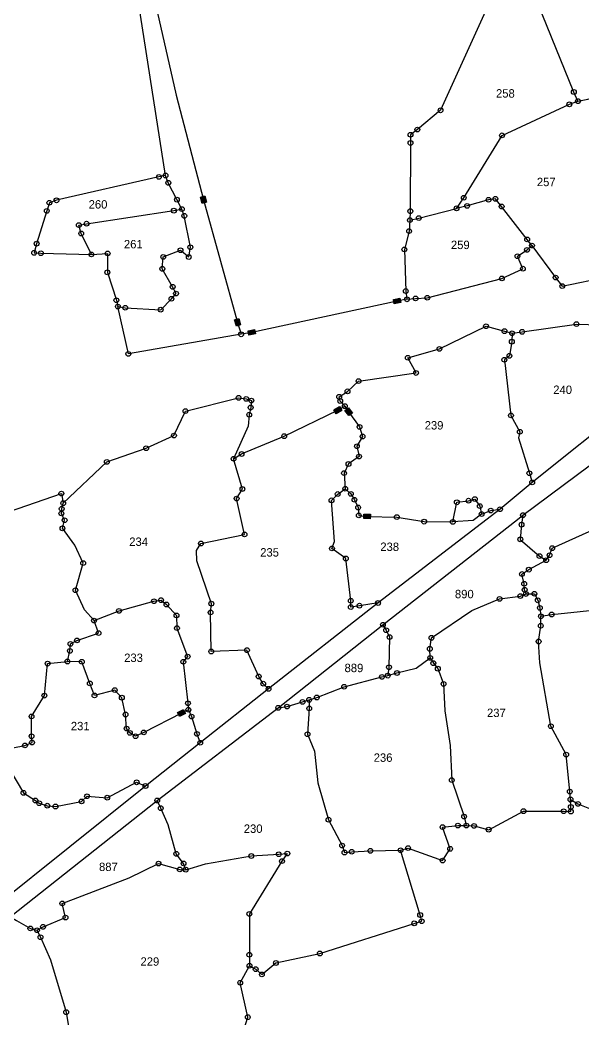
# Model space of a CAD drawing. Header units: metres. Extents: x 259489 to 267799, y 2171773 to 2178233.
# Drawn here: x 262602 to 263089, y 2175540 to 2176405 of the extents above; entities that cross this region are included whole.
import ezdxf

# ---------------------------------------------------------------- set-up
doc = ezdxf.new("R2010")
doc.units = ezdxf.units.M
doc.header["$MEASUREMENT"] = 0
for name, color, linetype in [('POLY_PARCEL', 6, 'Continuous'), ('POLY_ROAD', 30, 'Continuous'), ('SYM_STONE', 1, 'Continuous'), ('TEXT_PARCEL', 7, 'Continuous')]:
    doc.layers.add(name, color=color, linetype=linetype)
doc.styles.add('TEXT_MAP', font='KRDEV050.TTF', dxfattribs={"height": 1.8})

# ---------------------------------------------------------------- blocks, each defined once
blk = doc.blocks.new('STONE')
at = {"layer": 'SYM_STONE'}
blk.add_circle((0, 0), 0.511, dxfattribs=at)
blk = doc.blocks.new('STONESQUAREFILLED')
at = {"layer": 'SYM_STONE'}
blk.add_hatch(color=256, dxfattribs=at).paths.add_polyline_path([(0.7, -0.48), (0.7, 0.48), (-0.7, 0.48), (-0.7, -0.48)])
blk.add_lwpolyline([(-0.7, 0.48), (0.7, 0.48), (0.7, -0.48), (-0.7, -0.48)], close=True, dxfattribs=at)
blk = doc.blocks.new('TRTRT')
at = {"layer": 'POLY_PARCEL'}
for points in [[(272752.59, 2180613.8), (272747.13, 2180648.19), (272744.96, 2180661.27), (272737.39, 2180707.73)], [(272741.22, 2180706.52), (272744.51, 2180685.73), (272749.65, 2180653.75), (272754.82, 2180631.06), (272760.71, 2180608.63), (272768.08, 2180582.34), (272768.87, 2180579.79)], [(272829.52, 2180657.45), (272827.75, 2180656.42), (272822.09, 2180651.54), (272811.48, 2180627.92), (272806.52, 2180623.78), (272805.05, 2180622.67), (272805.05, 2180620.9), (272805.05, 2180606.28), (272804.97, 2180604.36)], [(272840.92, 2180629.95), (272840.02, 2180631.91), (272830.39, 2180655.52), (272829.52, 2180657.45)], [(272840.92, 2180629.95), (272843.06, 2180630.38), (272852.25, 2180632.84), (272854.31, 2180633.5)], [(272814.96, 2180606.91), (272816.5, 2180609.19), (272824.66, 2180622.58), (272839.07, 2180629.27), (272840.92, 2180629.95)], [(272752.59, 2180613.8), (272751.16, 2180613.49), (272729.23, 2180608.43), (272727.7, 2180607.9), (272727.15, 2180606.16), (272724.99, 2180599.12), (272724.46, 2180597.16), (272725.91, 2180597.07), (272736.73, 2180596.85)], [(272756.1, 2180606.6), (272755.02, 2180608.63), (272753.18, 2180612.23), (272752.59, 2180613.8)], [(272831.13, 2180598.97), (272830.1, 2180600.28), (272824.61, 2180607.33), (272823.27, 2180608.97), (272821.81, 2180608.76), (272817.21, 2180607.44), (272814.96, 2180606.91)], [(272736.73, 2180596.85), (272734.54, 2180601.33), (272734.02, 2180603.12), (272735.68, 2180603.43), (272754.38, 2180606.27), (272756.1, 2180606.6)], [(272742.44, 2180585.68), (272744.02, 2180585.42), (272751.61, 2180585.03), (272753.9, 2180587.38), (272754.89, 2180588.49), (272754.16, 2180589.93), (272751.94, 2180593.79), (272752.13, 2180596.34), (272755.83, 2180597.78), (272757.6, 2180596.34), (272757.93, 2180598.43), (272756.62, 2180605.17), (272756.1, 2180606.6)], [(272804.97, 2180604.36), (272806.86, 2180604.8), (272814.96, 2180606.91)], [(272804.97, 2180604.36), (272804.79, 2180602), (272803.79, 2180598.08), (272804.12, 2180589.15), (272804.38, 2180587.38)], [(272804.38, 2180587.38), (272806.21, 2180587.57), (272808.73, 2180587.73), (272824.7, 2180591.91), (272829.2, 2180594), (272828.02, 2180596.67), (272830.07, 2180598.04), (272831.13, 2180598.97)], [(272831.13, 2180598.97), (272836.22, 2180592.12), (272837.64, 2180590.3), (272847.23, 2180592.28)], [(272736.73, 2180596.85), (272740.21, 2180597.07), (272740.16, 2180593.01), (272742.11, 2180587.03), (272742.44, 2180585.68)], [(272804.38, 2180587.38), (272802.24, 2180587.01), (272771.14, 2180580.21), (272768.87, 2180579.79)], [(272768.87, 2180579.79), (272744.7, 2180575.54), (272742.44, 2180585.68)], [(272791.11, 2180564.43), (272790.13, 2180565.54), (272789.9, 2180566.43), (272791.68, 2180567.61), (272794.05, 2180569.82), (272806.36, 2180571.59), (272804.58, 2180574.84), (272811.35, 2180576.76), (272821.33, 2180581.64), (272825.29, 2180580.6), (272826.91, 2180580.16)], [(272826.91, 2180580.16), (272829.06, 2180580.46), (272840.7, 2180582.15), (272848.17, 2180581.93), (272850.24, 2180581.71), (272850.98, 2180579.94), (272853.49, 2180575.06)], [(272826.91, 2180580.16), (272826.87, 2180578.35), (272826.35, 2180575.31), (272825.27, 2180574.46), (272826.72, 2180562.53), (272828.63, 2180559.04), (272828.37, 2180557.71), (272830.69, 2180550.15), (272831.3, 2180548.17)], [(272730.82, 2180543.5), (272740.14, 2180552.36), (272748.57, 2180555.31), (272754.52, 2180558.04), (272756.96, 2180563.29), (272768.35, 2180566.17), (272769.98, 2180565.95), (272771.09, 2180565.58), (272770.94, 2180564.1), (272770.64, 2180562.55), (272770.42, 2180560.11), (272767.31, 2180553.1)], [(272767.31, 2180553.1), (272769.02, 2180554.13), (272778.15, 2180557.97), (272789.61, 2180563.58), (272791.11, 2180564.43)], [(272791.11, 2180564.43), (272791.93, 2180563.25), (272794.28, 2180560), (272794.94, 2180557.94), (272793.73, 2180555.84), (272794.18, 2180553.64), (272791.93, 2180552.04), (272790.98, 2180550.08), (272791.25, 2180546.73)], [(272774.91, 2180503.79), (272773.78, 2180504.89), (272772.79, 2180506.43), (272770.27, 2180512.07), (272762.61, 2180511.77), (272762.46, 2180520.14), (272762.61, 2180522.02), (272759.49, 2180531.2), (272759.41, 2180533.38), (272760.35, 2180534.92), (272769.69, 2180536.88), (272767.98, 2180544.57), (272769.2, 2180546.62), (272767.31, 2180553.1)], [(272834.33, 2180531.51), (272835.06, 2180532.58), (272835.63, 2180534.09), (272857.3, 2180543.93), (272858.99, 2180544.27), (272858.57, 2180546.01), (272856.46, 2180552.08)], [(272693.23, 2180516.4), (272691.89, 2180517.8), (272696.48, 2180521.49), (272697.96, 2180524.67), (272700.06, 2180526.81), (272702.65, 2180527.47), (272701.1, 2180533.09), (272700.51, 2180535.15), (272730.42, 2180545.56), (272730.82, 2180543.5)], [(272798.35, 2180522.25), (272794.34, 2180521.66), (272792.49, 2180521.36), (272792.49, 2180522.71), (272791.41, 2180531.77), (272788.43, 2180533.92), (272789, 2180535.42), (272788.3, 2180544.23), (272789.63, 2180545.59), (272791.25, 2180546.73)], [(272791.25, 2180546.73), (272792.46, 2180545.63), (272793.21, 2180544.38), (272794.01, 2180542.72), (272794.16, 2180541.02), (272795.94, 2180540.82), (272802.31, 2180540.67), (272808.17, 2180539.72), (272814.31, 2180539.67)], [(272737.48, 2180518.33), (272735.47, 2180520.6), (272733.49, 2180524.84), (272735.12, 2180530.66), (272733.31, 2180534.48), (272730.66, 2180538.1), (272731.13, 2180539.84), (272730.43, 2180541.3), (272730.5, 2180542.28), (272730.82, 2180543.5)], [(272814.31, 2180539.67), (272815.16, 2180543.88), (272817.67, 2180544.23), (272819.02, 2180544.58), (272820.08, 2180543.08), (272820.48, 2180541.37)], [(272820.48, 2180541.37), (272818.67, 2180540.02), (272814.31, 2180539.67)], [(272820.48, 2180541.37), (272822.43, 2180542.12), (272824.42, 2180542.41)], [(272829.34, 2180541.15), (272829.05, 2180539.12), (272828.78, 2180535.97), (272832.9, 2180532.39), (272834.33, 2180531.51)], [(272830.03, 2180524.26), (272829.74, 2180525.15), (272829.63, 2180526.45), (272829.15, 2180528.53), (272830.62, 2180529.48), (272834.33, 2180531.51)], [(272809.54, 2180510.51), (272809.45, 2180512.45), (272809.79, 2180514.81), (272818.4, 2180520.66), (272824.37, 2180523.19), (272828.82, 2180523.81), (272830.03, 2180524.26)], [(272830.03, 2180524.26), (272831.83, 2180524.31), (272832.56, 2180522.91), (272833.01, 2180521.28), (272833.23, 2180519.48)], [(272737.48, 2180518.33), (272742.83, 2180520.42), (272750.32, 2180522.52), (272751.83, 2180522.75), (272752.99, 2180521.82), (272755.15, 2180519.49), (272755.26, 2180516.76), (272757.56, 2180510.65), (272756.63, 2180509.55), (272757.65, 2180500.65), (272757.74, 2180499.26)], [(272833.23, 2180519.48), (272835.54, 2180519.87), (272847.73, 2180521.22), (272849.7, 2180521.33)], [(272731.8, 2180509.55), (272732.33, 2180511.82), (272732.44, 2180513.33), (272733.84, 2180514.08), (272738.47, 2180515.65), (272737.48, 2180518.33)], [(272799.39, 2180517.59), (272800.08, 2180516.42), (272800.82, 2180514.95), (272800.71, 2180508.48), (272800.45, 2180506.68)], [(272839.67, 2180480.21), (272839.51, 2180481.92), (272838.72, 2180489.85), (272835.43, 2180495.92), (272833.04, 2180509.47), (272832.76, 2180514.08), (272833.21, 2180517.45), (272833.23, 2180519.48)], [(272717.18, 2180490.2), (272718.67, 2180490.77), (272720.13, 2180491), (272722.75, 2180491.53), (272724.26, 2180492.16), (272724.15, 2180493.5), (272724.15, 2180497.75), (272726.88, 2180502.22), (272727.55, 2180509.08), (272731.8, 2180509.55)], [(272757.74, 2180499.26), (272756.28, 2180498.56), (272748.19, 2180494.37), (272746.44, 2180493.56), (272745.22, 2180494.26), (272744.52, 2180495.19), (272744.29, 2180498.21), (272743.48, 2180501.82), (272741.96, 2180503.44), (272737.62, 2180502.28), (272736.61, 2180504.85), (272734.89, 2180509.49), (272731.8, 2180509.55)], [(272800.45, 2180506.68), (272802.42, 2180507.25), (272806.55, 2180508.31), (272809.54, 2180510.51)], [(272809.54, 2180510.51), (272810.21, 2180509.38), (272811.17, 2180508.2), (272812.41, 2180504.94), (272812.72, 2180499.15), (272813.87, 2180491.73), (272814.21, 2180484.31), (272816.88, 2180476.49), (272817.36, 2180474.57)], [(272783.61, 2180501.45), (272785.25, 2180501.96), (272791.1, 2180504.27), (272799.21, 2180506.4), (272800.45, 2180506.68)], [(272776.99, 2180499.72), (272778.89, 2180499.99), (272782.21, 2180501), (272783.61, 2180501.45)], [(272783.61, 2180501.45), (272783.65, 2180499.61), (272783.28, 2180494.07), (272784.76, 2180490.45), (272785.54, 2180483.66), (272787.83, 2180475.76), (272790.75, 2180470.22), (272791.27, 2180468.74), (272792.82, 2180468.89), (272796.81, 2180469.11), (272803.29, 2180469.25)], [(272757.74, 2180499.26), (272758.44, 2180497.8), (272759.6, 2180494.08), (272760.31, 2180492.19)], [(272717.18, 2180490.2), (272717.94, 2180488.92), (272722.45, 2180481.36), (272725.01, 2180479.73), (272725.83, 2180479.15), (272727.57, 2180478.62), (272729.32, 2180478.45), (272734.91, 2180479.56), (272736.07, 2180480.66), (272740.41, 2180480.37), (272746.7, 2180483.68), (272748.59, 2180482.89)], [(272757.27, 2180464.97), (272756.79, 2180466.32), (272755.23, 2180468.37), (272753.49, 2180474.58), (272751.87, 2180478.15), (272751.11, 2180479.79)], [(272817.36, 2180474.57), (272819.02, 2180474.5), (272822.15, 2180473.7), (272829.6, 2180477.69), (272838.21, 2180477.69), (272839.74, 2180477.62), (272839.74, 2180478.62), (272839.67, 2180480.21)], [(272839.67, 2180480.21), (272841.27, 2180479.28), (272844.46, 2180478.02), (272846.19, 2180474.1)], [(272803.29, 2180469.25), (272804.89, 2180469.72), (272812.3, 2180467.06), (272813.9, 2180469.58), (272812.27, 2180474.23), (272815.56, 2180474.57), (272817.36, 2180474.57)], [(272757.27, 2180464.97), (272761.52, 2180466.21), (272771.31, 2180467.94), (272777.18, 2180468.32), (272779.02, 2180468.48), (272777.88, 2180466.86), (272770.91, 2180455.51), (272770.93, 2180446.76), (272770.97, 2180444.41)], [(272770.97, 2180444.41), (272772.3, 2180443.68), (272773.63, 2180442.55), (272776.62, 2180445.01), (272786.03, 2180447.07), (272806.25, 2180453.58), (272807.85, 2180454.04), (272807.52, 2180455.37), (272803.29, 2180469.25)], [(272725.41, 2180451.92), (272726.71, 2180452.65), (272731.52, 2180454.65), (272730.82, 2180457.67), (272745.16, 2180463.18), (272751.43, 2180466.26), (272755.98, 2180465.02), (272757.27, 2180464.97)], [(272719.64, 2180454.75), (272721.03, 2180453.98), (272724, 2180452.3), (272725.41, 2180451.92)], [(272725.41, 2180451.92), (272726.17, 2180450.41), (272728.36, 2180445.55), (272731.71, 2180434.36), (272732.77, 2180427.83), (272732.93, 2180423.29), (272732.86, 2180421.36)], [(272732.86, 2180421.36), (272734.65, 2180420.43), (272738.11, 2180419.04), (272739.44, 2180418.64), (272741.77, 2180419.3), (272750.85, 2180418.64), (272753.77, 2180418.37), (272754.57, 2180421.16), (272760.66, 2180423.29), (272766.78, 2180426.48), (272768.57, 2180427.5), (272769.34, 2180429.33), (272770.63, 2180433.38), (272769, 2180440.76), (272770.97, 2180444.41)]]:
    blk.add_lwpolyline(points, dxfattribs=at)
at = {"layer": 'POLY_ROAD'}
for points in [[(272856.29, 2180570.61), (272852.15, 2180564.93), (272831.3, 2180548.17)], [(272829.34, 2180541.15), (272854.92, 2180560.28), (272857.54, 2180564.99), (272858.25, 2180566.26)], [(272831.3, 2180548.17), (272824.42, 2180542.41)], [(272824.42, 2180542.41), (272798.35, 2180522.25)], [(272799.39, 2180517.59), (272828.17, 2180540.24), (272829.34, 2180541.15)], [(272798.35, 2180522.25), (272774.91, 2180503.79)], [(272776.99, 2180499.72), (272799.39, 2180517.59)], [(272774.91, 2180503.79), (272760.31, 2180492.19)], [(272751.11, 2180479.79), (272776.99, 2180499.72)], [(272760.31, 2180492.19), (272748.59, 2180482.89)], [(272748.59, 2180482.89), (272716.14, 2180456.79), (272716.09, 2180456.75)], [(272719.64, 2180454.75), (272751.11, 2180479.79)]]:
    blk.add_lwpolyline(points, dxfattribs=at)
at = {"layer": 'SYM_STONE'}
for p in [(272840.02, 2180631.91), (272839.07, 2180629.27), (272840.92, 2180629.95), (272811.48, 2180627.92), (272805.05, 2180622.67), (272806.52, 2180623.78), (272824.66, 2180622.58), (272805.05, 2180620.9), (272751.16, 2180613.49), (272752.59, 2180613.8), (272753.18, 2180612.23), (272816.5, 2180609.19), (272823.27, 2180608.97), (272727.7, 2180607.9), (272729.23, 2180608.43), (272755.02, 2180608.63), (272814.96, 2180606.91), (272817.21, 2180607.44), (272821.81, 2180608.76), (272824.61, 2180607.33), (272727.15, 2180606.16), (272754.38, 2180606.27), (272756.1, 2180606.6), (272756.62, 2180605.17), (272805.05, 2180606.28), (272806.86, 2180604.8), (272734.02, 2180603.12), (272735.68, 2180603.43), (272804.97, 2180604.36), (272734.54, 2180601.33), (272804.79, 2180602), (272724.99, 2180599.12), (272757.93, 2180598.43), (272830.1, 2180600.28), (272831.13, 2180598.97), (272724.46, 2180597.16), (272725.91, 2180597.07), (272736.73, 2180596.85), (272740.21, 2180597.07), (272752.13, 2180596.34), (272755.83, 2180597.78), (272757.6, 2180596.34), (272803.79, 2180598.08), (272828.02, 2180596.67), (272830.07, 2180598.04), (272829.2, 2180594), (272740.16, 2180593.01), (272751.94, 2180593.79), (272824.7, 2180591.91), (272836.22, 2180592.12), (272754.16, 2180589.93), (272837.64, 2180590.3), (272754.89, 2180588.49), (272804.12, 2180589.15), (272806.21, 2180587.57), (272808.73, 2180587.73), (272742.11, 2180587.03), (272742.44, 2180585.68), (272744.02, 2180585.42), (272753.9, 2180587.38), (272804.38, 2180587.38), (272751.61, 2180585.03), (272821.33, 2180581.64), (272840.7, 2180582.15), (272768.87, 2180579.79), (272825.29, 2180580.6), (272826.91, 2180580.16), (272829.06, 2180580.46), (272826.87, 2180578.35), (272744.7, 2180575.54), (272804.58, 2180574.84), (272811.35, 2180576.76), (272826.35, 2180575.31), (272825.27, 2180574.46), (272806.36, 2180571.59), (272794.05, 2180569.82), (272768.35, 2180566.17), (272789.9, 2180566.43), (272791.68, 2180567.61), (272769.98, 2180565.95), (272770.94, 2180564.1), (272771.09, 2180565.58), (272790.13, 2180565.54), (272791.11, 2180564.43), (272756.96, 2180563.29), (272770.64, 2180562.55), (272826.72, 2180562.53), (272794.28, 2180560), (272754.52, 2180558.04), (272778.15, 2180557.97), (272794.94, 2180557.94), (272828.63, 2180559.04), (272793.73, 2180555.84), (272748.57, 2180555.31), (272769.02, 2180554.13), (272794.18, 2180553.64), (272740.14, 2180552.36), (272767.31, 2180553.1), (272791.93, 2180552.04), (272790.98, 2180550.08), (272830.69, 2180550.15), (272831.3, 2180548.17), (272730.42, 2180545.56), (272769.2, 2180546.62), (272789.63, 2180545.59), (272791.25, 2180546.73), (272792.46, 2180545.63), (272730.82, 2180543.5), (272767.98, 2180544.57), (272788.3, 2180544.23), (272793.21, 2180544.38), (272794.01, 2180542.72), (272815.16, 2180543.88), (272817.67, 2180544.23), (272819.02, 2180544.58), (272820.08, 2180543.08), (272730.43, 2180541.3), (272730.5, 2180542.28), (272794.16, 2180541.02), (272802.31, 2180540.67), (272820.48, 2180541.37), (272822.43, 2180542.12), (272824.42, 2180542.41), (272829.34, 2180541.15), (272731.13, 2180539.84), (272808.17, 2180539.72), (272814.31, 2180539.67), (272829.05, 2180539.12), (272730.66, 2180538.1), (272769.69, 2180536.88), (272760.35, 2180534.92), (272828.78, 2180535.97), (272835.63, 2180534.09), (272788.43, 2180533.92), (272832.9, 2180532.39), (272835.06, 2180532.58), (272735.12, 2180530.66), (272791.41, 2180531.77), (272834.33, 2180531.51), (272829.15, 2180528.53), (272830.62, 2180529.48), (272829.63, 2180526.45), (272733.49, 2180524.84), (272828.82, 2180523.81), (272829.74, 2180525.15), (272830.03, 2180524.26), (272831.83, 2180524.31), (272750.32, 2180522.52), (272751.83, 2180522.75), (272752.99, 2180521.82), (272762.61, 2180522.02), (272792.49, 2180522.71), (272792.49, 2180521.36), (272794.34, 2180521.66), (272798.35, 2180522.25), (272824.37, 2180523.19), (272832.56, 2180522.91), (272833.01, 2180521.28), (272742.83, 2180520.42), (272755.15, 2180519.49), (272762.46, 2180520.14), (272833.23, 2180519.48), (272835.54, 2180519.87), (272737.48, 2180518.33), (272799.39, 2180517.59), (272833.21, 2180517.45), (272738.47, 2180515.65), (272755.26, 2180516.76), (272800.08, 2180516.42), (272800.82, 2180514.95), (272809.79, 2180514.81), (272732.44, 2180513.33), (272733.84, 2180514.08), (272832.76, 2180514.08), (272732.33, 2180511.82), (272757.56, 2180510.65), (272762.61, 2180511.77), (272770.27, 2180512.07), (272809.45, 2180512.45), (272809.54, 2180510.51), (272727.55, 2180509.08), (272731.8, 2180509.55), (272734.89, 2180509.49), (272756.63, 2180509.55), (272800.71, 2180508.48), (272810.21, 2180509.38), (272772.79, 2180506.43), (272799.21, 2180506.4), (272800.45, 2180506.68), (272802.42, 2180507.25), (272811.17, 2180508.2), (272736.61, 2180504.85), (272773.78, 2180504.89), (272791.1, 2180504.27), (272812.41, 2180504.94), (272726.88, 2180502.22), (272737.62, 2180502.28), (272741.96, 2180503.44), (272774.91, 2180503.79), (272785.25, 2180501.96), (272743.48, 2180501.82), (272757.65, 2180500.65), (272776.99, 2180499.72), (272778.89, 2180499.99), (272782.21, 2180501), (272783.61, 2180501.45), (272724.15, 2180497.75), (272744.29, 2180498.21), (272757.74, 2180499.26), (272758.44, 2180497.8), (272783.65, 2180499.61), (272835.43, 2180495.92), (272724.15, 2180493.5), (272744.52, 2180495.19), (272745.22, 2180494.26), (272746.44, 2180493.56), (272748.19, 2180494.37), (272759.6, 2180494.08), (272783.28, 2180494.07), (272722.75, 2180491.53), (272724.26, 2180492.16), (272760.31, 2180492.19), (272838.72, 2180489.85), (272746.7, 2180483.68), (272748.59, 2180482.89), (272814.21, 2180484.31), (272722.45, 2180481.36), (272736.07, 2180480.66), (272839.51, 2180481.92), (272725.01, 2180479.73), (272725.83, 2180479.15), (272727.57, 2180478.62), (272729.32, 2180478.45), (272734.91, 2180479.56), (272740.41, 2180480.37), (272751.11, 2180479.79), (272839.67, 2180480.21), (272839.74, 2180478.62), (272841.27, 2180479.28), (272751.87, 2180478.15), (272816.88, 2180476.49), (272829.6, 2180477.69), (272838.21, 2180477.69), (272839.74, 2180477.62), (272787.83, 2180475.76), (272812.27, 2180474.23), (272815.56, 2180474.57), (272817.36, 2180474.57), (272819.02, 2180474.5), (272822.15, 2180473.7), (272790.75, 2180470.22), (272755.23, 2180468.37), (272771.31, 2180467.94), (272777.18, 2180468.32), (272779.02, 2180468.48), (272791.27, 2180468.74), (272792.82, 2180468.89), (272796.81, 2180469.11), (272803.29, 2180469.25), (272804.89, 2180469.72), (272813.9, 2180469.58), (272751.43, 2180466.26), (272756.79, 2180466.32), (272777.88, 2180466.86), (272812.3, 2180467.06), (272755.98, 2180465.02), (272757.27, 2180464.97), (272730.82, 2180457.67), (272770.91, 2180455.51), (272807.52, 2180455.37), (272726.71, 2180452.65), (272731.52, 2180454.65), (272806.25, 2180453.58), (272807.85, 2180454.04), (272724, 2180452.3), (272725.41, 2180451.92), (272726.17, 2180450.41), (272770.93, 2180446.76), (272786.03, 2180447.07), (272770.97, 2180444.41), (272776.62, 2180445.01), (272772.3, 2180443.68), (272773.63, 2180442.55), (272769, 2180440.76), (272731.71, 2180434.36), (272770.63, 2180433.38)]:
    blk.add_blockref('STONE', p, dxfattribs=at)
for p, rotation in [((272760.71, 2180608.63), 285.654324048334), ((272802.24, 2180587.01), 192.3250364519707), ((272768.08, 2180582.34), 287.1244656604416), ((272771.14, 2180580.21), 190.4230892829198), ((272789.61, 2180563.58), 29.55919227307942), ((272791.93, 2180563.25), 305.9063798391859), ((272795.94, 2180540.82), 358.6486079932331), ((272756.28, 2180498.56), 207.3520512339675)]:
    blk.add_blockref('STONESQUAREFILLED', p, dxfattribs=dict(at, rotation=rotation))
at = {"layer": 'TEXT_PARCEL', "style": 'TEXT_MAP'}
for s, p in [('258', (272823.35, 2180630.68)), ('257', (272832.15, 2180611.71)), ('260', (272736.12, 2180606.68)), ('261', (272743.7, 2180598.16)), ('259', (272813.77, 2180598.18)), ('240', (272835.77, 2180567.16)), ('239', (272808.24, 2180559.48)), ('234', (272744.99, 2180534.37)), ('238', (272798.79, 2180533.41)), ('235', (272773.06, 2180532.15)), ('890', (272814.8, 2180523.31)), ('233', (272743.96, 2180509.48)), ('889', (272791.19, 2180507.41)), ('237', (272821.73, 2180497.86)), ('231', (272732.57, 2180494.81)), ('236', (272797.48, 2180488.2)), ('230', (272769.68, 2180472.9)), ('887', (272738.68, 2180464.64)), ('229', (272747.61, 2180444.36))]:
    blk.add_text(s, height=1.8, dxfattribs=at).set_placement(p)

msp = doc.modelspace()

# ---------------------------------------------------------------- block references
at = {"xscale": 4.036434850586939, "yscale": 4.036434850586939, "zscale": 4.036434850586939, "rotation": 359.8646304916278}
msp.add_blockref('TRTRT', (-859012.48, -6623009.83), dxfattribs=at)

doc.saveas('drawing.dxf')
